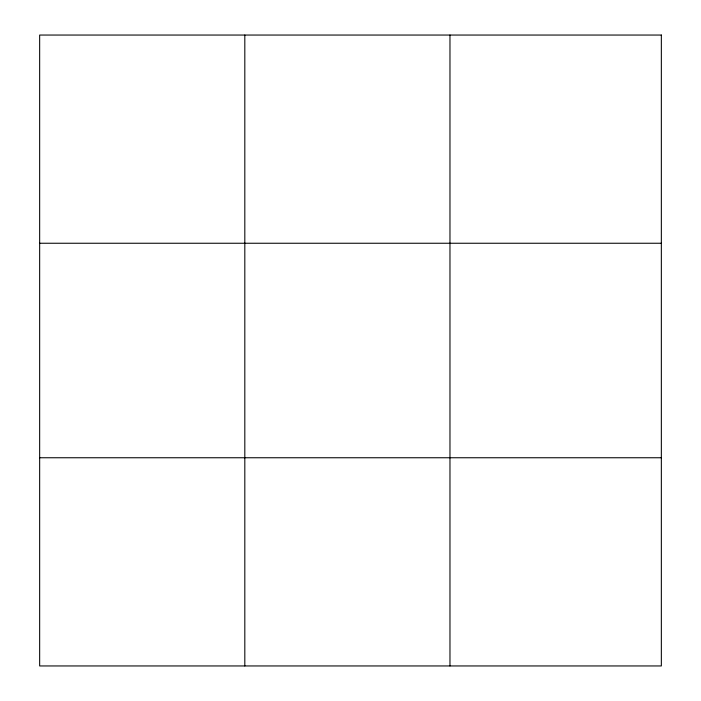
<?xml version="1.0" encoding="UTF-8"?>
<svg xmlns="http://www.w3.org/2000/svg" width="701" height="701" viewBox="0 0 701 701"><rect width="100%" height="100%" fill="white"/><g stroke="black" fill="none" stroke-linecap="round" stroke-linejoin="round"><path stroke-width="1.05" d="M244.815 35.05L244.815 665.95M449.972 35.05L449.972 665.95M39.659 243.247L661.341 243.247M39.659 457.753L661.341 457.753M661.341 35.05L661.341 665.95L39.659 665.95L39.659 35.05L661.341 35.05"/></g></svg>
